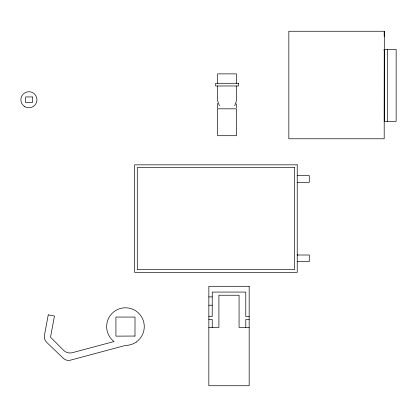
<?xml version="1.0" encoding="UTF-8"?>
<svg xmlns="http://www.w3.org/2000/svg" width="417" height="417" viewBox="0 0 417 417"><rect width="100%" height="100%" fill="white"/><g stroke="black" fill="none" stroke-linecap="round" stroke-linejoin="round"><path stroke-width="0.63" d="M236.465 103.781L236.465 107.81M384.255 50.718L384.255 121.305L396.15 121.305L396.15 49.399L384.12 49.399L384.12 50.718M234.745 105.798L236.465 100.758L236.465 85.97M217.653 108.821L236.465 108.821L236.449 135.702L217.684 135.702L217.684 108.821M297.227 175.583L309.273 175.583L309.273 182.302L297.227 182.302M297.227 254.881L297.509 254.881M297.227 255.011L309.273 255.011L309.273 261.6L297.227 261.6M208.849 296.899L212.232 296.899M208.849 305.218L212.232 305.218M208.849 316.56L212.206 316.56L212.232 292.077L245.79 292.077L245.795 316.56L249.168 316.56M208.849 319.427L212.232 319.427L212.232 327.434M249.168 319.427L245.79 319.427L245.79 327.434M208.849 327.434L218.909 327.434L218.909 295.236L239.071 295.236L239.071 327.434L249.168 327.434M219.373 105.798L217.653 100.758L217.653 85.97M217.653 103.275L217.653 107.81M387.429 49.399L387.429 121.305M384.323 31.259L384.187 138.778L288.835 138.778L288.835 31.259L384.187 31.259L384.187 36.441M236.465 83.285L236.465 73.877L217.653 73.877L217.653 83.285M48.252 314.871L44.457 335.169A8.064 8.064 0 0 0 46.808 342.477L63.42 358.365A7.391 7.391 0 0 0 70.447 360.163L125.496 345.412A18.817 18.817 0 0 0 134.837 342.91L136.223 342.539L136.109 342.112A18.817 18.817 0 0 0 139.773 314.382A18.817 18.817 0 0 0 111.808 313.647A18.817 18.817 0 0 0 114.018 341.533L72.365 352.693A9.07 9.07 0 0 1 63.582 350.322L50.514 337.171L54.46 316.029L48.252 314.871M134.482 336.045L115.921 336.138L115.921 317.056L135.004 317.056L135.004 336.138L134.482 336.045M238.482 83.285L215.636 83.285L215.636 85.97L238.482 85.97L238.482 83.285M32.344 96.937L25.687 96.937L25.687 102.65L32.344 102.65L32.344 96.937M297.227 164.835L134.602 164.835L134.602 272.353L297.227 272.353L297.227 164.835M294.538 167.519L137.292 167.519L137.292 269.663L294.538 269.663L294.538 167.519M249.168 286.286L208.849 286.286L208.849 385.741L249.168 385.741L249.168 286.286M24.671 106.616A8.064 8.064 0 0 0 36.972 100.007A8.064 8.064 0 0 0 25.098 92.657A8.064 8.064 0 0 0 24.671 106.616"/></g></svg>
